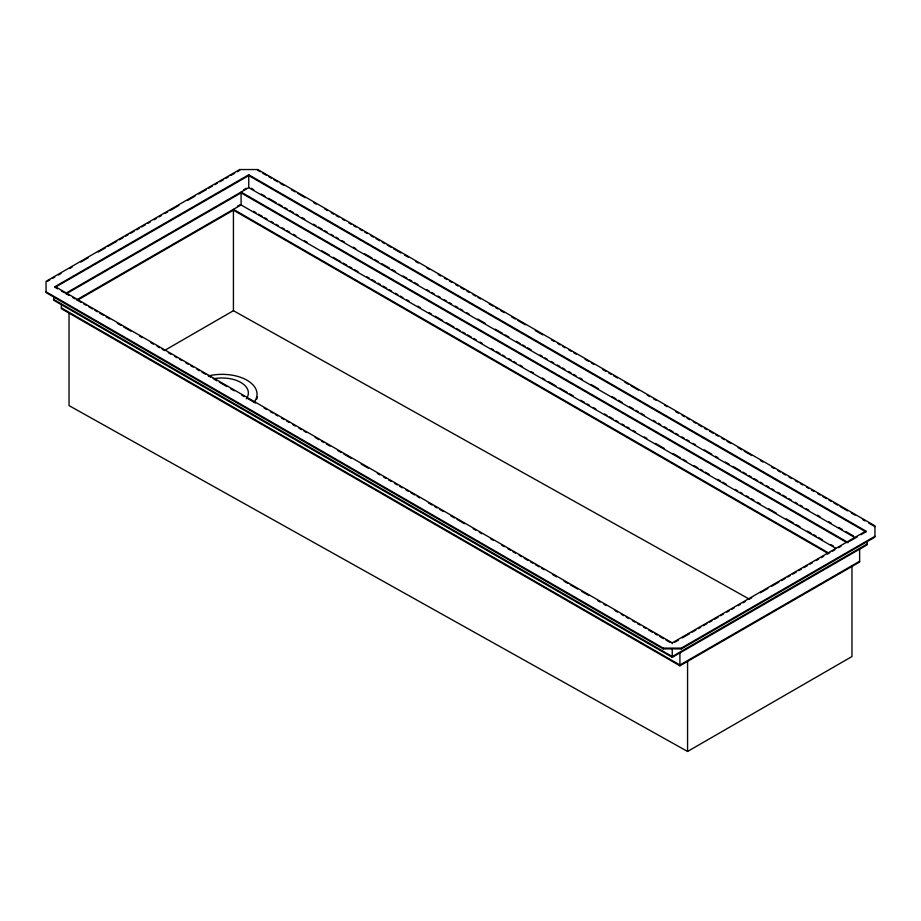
<?xml version="1.0" encoding="UTF-8"?>
<svg xmlns="http://www.w3.org/2000/svg" width="921" height="921" viewBox="0 0 921 921"><rect width="100%" height="100%" fill="white"/><g stroke="black" fill="none" stroke-linecap="round" stroke-linejoin="round"><path stroke-width="1.38" d="M239.69 169.545L46.05 281.342L46.05 292.602L663.201 648.902L681.31 648.902L874.95 537.104L874.95 525.845L257.799 169.545L239.69 169.545L239.69 170.35L237.215 171.778M47.293 281.423L49.769 279.996M52.255 278.556L54.742 277.129M58.46 274.976L60.947 273.549M69.639 268.529L72.114 267.09M80.806 262.082L88.255 257.776M98.19 252.043L105.627 247.749M108.114 246.31L116.806 241.29M119.281 239.863L123.011 237.71M125.498 236.283L127.973 234.843M130.46 233.416L134.178 231.263M136.665 229.824L139.152 228.396M141.627 226.957L145.357 224.816M147.832 223.377L150.319 221.949M154.037 219.797L156.524 218.358M159.011 216.93L161.486 215.491M165.216 213.35L167.703 211.911M170.178 210.483L178.87 205.464M187.562 200.444L195.01 196.15M198.729 193.997L206.177 189.691M208.664 188.264L212.383 186.111M214.869 184.684L217.344 183.244M219.831 181.817L223.55 179.664M226.036 178.225L228.523 176.797M230.998 175.358L234.728 173.217M57.597 288.814L55.11 287.375L55.11 286.569L248.751 174.771L865.89 531.072L865.89 531.878L860.928 534.744M55.11 287.375L248.751 175.577L865.89 531.878M243.777 189.703L246.264 188.264M65.241 293.58L248.751 187.642L854.7 537.484M66.485 293.672L241.083 192.869L847.032 542.711M237.365 206.269L239.851 204.842M76.385 300.016L241.083 204.934L835.831 548.306M77.894 299.958L233.427 210.161L828.175 553.533M164.986 350.21L233.427 310.699L748.969 598.938M55.11 286.569L672.249 642.87L865.89 531.072M674.736 642.248L678.455 640.095M682.185 637.942L689.633 633.648M692.108 632.209L695.839 630.068M698.325 628.629L700.8 627.201M703.287 625.762L707.006 623.609M709.492 622.182L711.979 620.742M714.454 619.315L718.184 617.162M720.659 615.735L723.146 614.295M726.865 612.143L729.351 610.715M731.838 609.276L734.313 607.848M738.043 605.696L740.519 604.268M743.005 602.829L745.492 601.401M749.21 599.249L751.697 597.81M760.389 592.802L767.838 588.496M771.556 586.343L779.005 582.049M781.492 580.61L785.21 578.469M787.697 577.03L790.172 575.602M792.659 574.163L796.377 572.01M798.864 570.583L801.351 569.143M803.826 567.716L807.556 565.563M810.031 564.136L812.518 562.696M816.248 560.544L818.723 559.116M821.21 557.677L823.696 556.249M827.415 554.097L829.902 552.669M832.377 551.23L834.863 549.802M838.582 547.65L841.069 546.211M849.761 541.203L857.209 536.897M46.05 291.796L663.201 648.108L681.31 648.108L874.95 536.31M867.283 543.943L672.249 656.546L53.717 299.44M53.717 296.758L53.717 300.246L672.249 657.352L867.283 544.748L867.283 541.26M859.627 561.234L679.917 664.997L61.373 307.879M61.373 303.861L61.373 308.685L679.917 665.802L859.627 562.04L859.627 549.169M69.04 312.829L69.04 405.608L687.573 751.455L851.96 656.546L851.96 566.461M257.799 170.35L260.286 171.778M262.784 173.217L266.514 175.37M269.001 176.809L271.488 178.248M273.974 179.687L277.716 181.84M280.203 183.279L283.933 185.432M291.393 189.738L295.134 191.902M297.621 193.329L305.081 197.647M313.796 202.678L316.283 204.105M324.986 209.136L327.485 210.575M331.215 212.728L333.701 214.167M336.188 215.606L338.675 217.045M342.416 219.198L344.903 220.637M348.633 222.79L351.12 224.229M353.606 225.657L356.093 227.096M359.835 229.248L362.321 230.687M364.808 232.127L367.295 233.566M371.025 235.718L373.523 237.158M376.01 238.585L379.74 240.749M382.227 242.177L384.713 243.616M387.2 245.055L390.941 247.208M393.428 248.647L400.888 252.953M404.618 255.117L408.36 257.27M415.82 261.576L418.307 263.015M427.022 268.046L429.508 269.485M438.223 274.504L440.71 275.943M444.44 278.096L446.927 279.535M449.413 280.974L451.9 282.413M455.642 284.566L458.128 286.005M460.615 287.444L464.345 289.597M466.832 291.036L469.33 292.464M473.06 294.628L475.547 296.055M478.034 297.495L480.52 298.934M489.235 303.965L492.965 306.117M495.452 307.556L497.939 308.995M500.437 310.423L504.167 312.587M511.627 316.893L515.357 319.046M517.855 320.485L525.315 324.791M535.274 330.535L542.734 334.853M551.449 339.884L553.935 341.311M557.666 343.475L560.152 344.903M562.639 346.342L565.137 347.781M568.867 349.934L571.354 351.373M573.841 352.812L576.327 354.251M585.042 359.271L588.772 361.435M591.259 362.862L593.746 364.302M602.461 369.333L606.191 371.485M608.677 372.924L611.164 374.363M613.662 375.803L617.392 377.955M624.852 382.261L628.594 384.414M631.081 385.853L638.541 390.17M647.256 395.19L649.742 396.629M653.473 398.781L655.959 400.221M664.674 405.252L667.161 406.691M675.876 411.71L678.363 413.149M682.093 415.302L684.579 416.741M687.066 418.18L689.553 419.619M693.294 421.772L695.781 423.211M698.268 424.65L701.998 426.803M704.484 428.242L706.971 429.67M709.469 431.109L713.199 433.261M715.686 434.7L718.173 436.14M721.903 438.292L724.401 439.731M726.888 441.171L730.618 443.323M738.078 447.629L741.819 449.793M744.306 451.221L751.766 455.538M760.481 460.569L762.968 461.997M771.683 467.028L774.17 468.467M777.9 470.619L780.386 472.059M782.873 473.498L785.36 474.937M789.101 477.09L791.588 478.529M795.318 480.681L797.805 482.12M800.291 483.548L802.778 484.987M806.52 487.14L809.006 488.579M811.493 490.018L813.98 491.457M817.71 493.61L820.208 495.049M822.695 496.477L826.425 498.641M828.912 500.068L831.398 501.508M833.885 502.947L837.626 505.099M840.113 506.538L847.573 510.844M851.315 513.009L855.045 515.161M862.505 519.467L864.992 520.906M868.733 523.059L874.95 526.651M251.237 188.275L253.724 189.714M261.196 194.02L264.926 196.173M268.656 198.326L276.127 202.643M278.614 204.082L282.356 206.235M284.842 207.674L287.329 209.113M289.816 210.552L293.546 212.705M296.044 214.144L298.531 215.572M302.261 217.736L304.747 219.163M313.462 224.194L315.949 225.633M318.447 227.073L322.177 229.225M324.664 230.664L327.151 232.104M330.892 234.256L333.379 235.695M335.866 237.134L338.352 238.574M342.094 240.726L344.581 242.165M353.284 247.196L355.782 248.624M364.486 253.655L371.957 257.972M374.444 259.411L378.186 261.564M381.916 263.717L389.376 268.034M391.874 269.462L395.604 271.626M403.076 275.932L406.806 278.084M409.292 279.524L411.779 280.963M414.277 282.402L418.007 284.554M426.722 289.585L429.209 291.024M431.696 292.464L434.182 293.891M437.924 296.055L440.411 297.495M444.141 299.647L446.627 301.086M449.114 302.514L451.612 303.953M455.342 306.106L457.829 307.545M460.316 308.984L462.814 310.423M466.544 312.576L469.031 314.015M477.746 319.046L485.206 323.352M495.164 329.108L502.636 333.414M505.122 334.853L508.853 337.005M516.324 341.323L520.054 343.475M522.552 344.915L525.039 346.354M527.526 347.781L531.256 349.945M539.971 354.976L542.457 356.404M544.944 357.843L547.442 359.282M551.172 361.435L553.659 362.874M557.401 365.027L559.887 366.466M562.374 367.905L564.861 369.344M568.591 371.497L571.089 372.936M573.576 374.375L576.062 375.814M579.793 377.967L582.291 379.406M590.994 384.437L598.466 388.743M612.154 396.652L615.884 398.805M618.382 400.244L622.112 402.396M629.584 406.702L633.314 408.866M635.801 410.294L638.288 411.733M640.786 413.172L644.516 415.325M653.231 420.356L655.717 421.795M658.204 423.234L660.691 424.673M664.421 426.826L666.919 428.265M669.406 429.704L673.136 431.857M675.623 433.296L678.121 434.724M681.851 436.888L684.338 438.327M686.824 439.754L689.322 441.194M693.053 443.346L695.539 444.785M704.254 449.816L711.714 454.134M715.456 456.286L717.943 457.725M725.414 462.031L729.144 464.184M732.874 466.348L740.346 470.654M742.833 472.093L746.563 474.246M749.061 475.685L751.548 477.124M754.034 478.563L757.764 480.716M760.262 482.155L762.749 483.594M766.479 485.747L768.966 487.186M771.453 488.614L773.951 490.053M777.681 492.217L780.168 493.644M782.654 495.084L786.396 497.236M788.883 498.675L791.369 500.115M795.099 502.267L797.598 503.706M800.084 505.145L802.571 506.585M806.301 508.737L808.799 510.176M817.503 515.207L819.989 516.646M828.704 521.666L831.191 523.105M838.663 527.422L842.393 529.575M846.134 531.728L853.594 536.045M848.276 542.619L241.083 192.063L241.083 204.934M253.528 211.312L256.015 212.751M258.513 214.19L262.243 216.343M264.73 217.782L267.217 219.221M270.958 221.374L273.445 222.813M275.932 224.252L278.418 225.68M282.16 227.844L284.647 229.271M287.133 230.711L289.62 232.15M293.362 234.302L295.848 235.741M304.552 240.772L307.05 242.211M321.982 250.834L329.453 255.14M333.183 257.304L340.655 261.61M343.142 263.049L346.872 265.202M349.358 266.641L351.845 268.08M354.343 269.519L358.073 271.672M366.788 276.703L369.275 278.142M371.762 279.57L375.492 281.734M377.99 283.161L380.477 284.601M382.963 286.04L386.693 288.192M389.192 289.631L391.678 291.071M395.408 293.223L397.895 294.662M400.382 296.101L402.88 297.541M406.61 299.693L409.097 301.132M417.812 306.163L420.298 307.591M429.013 312.622L431.5 314.061M435.23 316.214L442.702 320.531M446.432 322.684L453.903 327.001M456.39 328.429L460.12 330.593M462.618 332.032L465.105 333.46M467.592 334.899L471.322 337.051M473.82 338.491L476.307 339.93M480.037 342.082L482.523 343.521M491.238 348.552L493.725 349.992M496.223 351.431L499.953 353.583M502.44 355.022L504.927 356.462M508.668 358.614L511.155 360.053M513.642 361.481L516.128 362.92M519.858 365.084L522.357 366.512M531.06 371.543L533.558 372.982M542.262 378.013L544.76 379.452M548.49 381.605L555.962 385.922M559.692 388.075L567.152 392.381M569.65 393.82L573.38 395.972M580.852 400.29L584.582 402.442M587.068 403.882L589.555 405.321M593.297 407.473L595.783 408.912M604.498 413.943L606.985 415.371M609.472 416.81L613.202 418.974M615.7 420.402L618.187 421.841M621.917 423.994L624.403 425.433M626.89 426.872L629.388 428.311M633.118 430.464L635.605 431.903M644.32 436.934L646.807 438.373M655.522 443.404L664.237 448.423M672.94 453.454L680.412 457.772M682.898 459.211L686.629 461.363M694.1 465.669L697.83 467.833M700.328 469.261L702.815 470.7M705.302 472.139L709.032 474.292M717.747 479.323L720.234 480.762M722.72 482.201L726.462 484.354M735.165 489.385L737.663 490.824M740.15 492.263L742.637 493.702M746.367 495.855L748.865 497.294M751.352 498.722L753.839 500.161M757.569 502.313L760.067 503.752M768.77 508.783L776.242 513.101M786.2 518.845L793.66 523.151M796.158 524.59L799.889 526.754M807.36 531.06L811.09 533.213M813.577 534.652L816.064 536.091M818.55 537.53L822.292 539.683M831.007 544.714L833.493 546.153M828.175 552.727L233.427 209.355L233.427 310.699M61.327 290.967L63.814 292.406M66.3 293.834L68.787 295.273M72.529 297.425L75.015 298.865M77.502 300.304L81.232 302.456M83.719 303.895L86.217 305.335M88.704 306.774L92.434 308.926M94.921 310.365L97.407 311.793M99.894 313.232L103.636 315.385M106.122 316.824L109.852 318.977M117.312 323.294L121.054 325.447M123.541 326.886L131.001 331.192M139.716 336.223L142.202 337.662M150.917 342.681L153.404 344.12M157.134 346.273L159.621 347.712M162.108 349.151L164.594 350.59M168.336 352.743L170.822 354.182M174.553 356.335L177.039 357.774M179.526 359.213L182.024 360.641M185.754 362.805L188.241 364.232M190.728 365.672L193.214 367.111M196.944 369.263L199.443 370.703M201.929 372.142L205.659 374.294M208.146 375.733L210.633 377.173M213.119 378.6L216.861 380.764M219.348 382.192L226.808 386.509M230.549 388.662L234.279 390.815M241.739 395.132L244.226 396.56M247.968 398.724L255.428 403.03M264.143 408.061L266.63 409.5M270.36 411.652L272.846 413.08M275.333 414.519L277.831 415.958M281.561 418.111L284.048 419.55M286.535 420.989L289.021 422.428M292.751 424.581L295.25 426.02M298.98 428.173L301.466 429.612M303.953 431.04L306.44 432.479M315.155 437.51L318.885 439.662M321.371 441.101L323.858 442.541M326.356 443.98L330.086 446.132M337.547 450.438L341.288 452.591M343.775 454.03L351.235 458.347M361.193 464.092L368.653 468.398M377.368 473.429L379.855 474.868M383.585 477.02L386.072 478.46M388.558 479.899L391.057 481.326M394.787 483.49L397.273 484.918M399.76 486.357L402.247 487.796M405.988 489.949L408.475 491.388M410.962 492.827L414.692 494.98M417.178 496.419L419.665 497.847M428.38 502.878L432.11 505.03M434.597 506.469L437.095 507.908M439.582 509.348L443.312 511.5M450.772 515.806L454.514 517.97M457 519.398L464.46 523.715M473.175 528.746L475.662 530.174M479.392 532.338L481.879 533.766M490.594 538.797L493.08 540.236M501.795 545.267L504.282 546.706M508.012 548.858L510.499 550.298M512.985 551.725L515.472 553.164M519.214 555.317L521.7 556.756M524.187 558.195L527.917 560.348M530.404 561.787L532.902 563.226M535.389 564.665L539.119 566.818M541.606 568.257L544.092 569.685M552.807 574.716L556.537 576.868M563.997 581.186L567.739 583.338M570.226 584.777L577.686 589.083M581.427 591.236L588.887 595.553M597.602 600.573L600.089 602.012M603.819 604.164L606.306 605.604M615.021 610.635L617.507 612.074M621.238 614.226L623.724 615.665M626.211 617.105L628.709 618.532M632.439 620.696L634.926 622.124M637.413 623.563L639.899 625.002M643.629 627.155L646.128 628.594M648.614 630.033L652.344 632.186M654.831 633.625L657.318 635.064M659.804 636.492L663.546 638.656M666.033 640.083L669.763 642.248M687.573 661.37L687.573 751.455M681.31 648.108L681.31 648.902M679.917 652.931L679.917 665.802M672.249 642.87L672.249 643.675M672.249 648.511L672.249 657.352M663.201 648.108L663.201 648.902M248.751 174.771L248.751 187.642M214.639 378.577A26.79 15.22 -0.8 0 1 241.716 382.986A26.79 15.22 -0.8 0 1 246.321 398.816M257.063 396.767A35.459 20.147 -0.8 0 1 256.752 399.403M208.618 375.86A35.459 20.147 -0.8 0 1 247.196 380.338A35.459 20.147 -0.8 0 1 253.954 402.396"/></g></svg>
